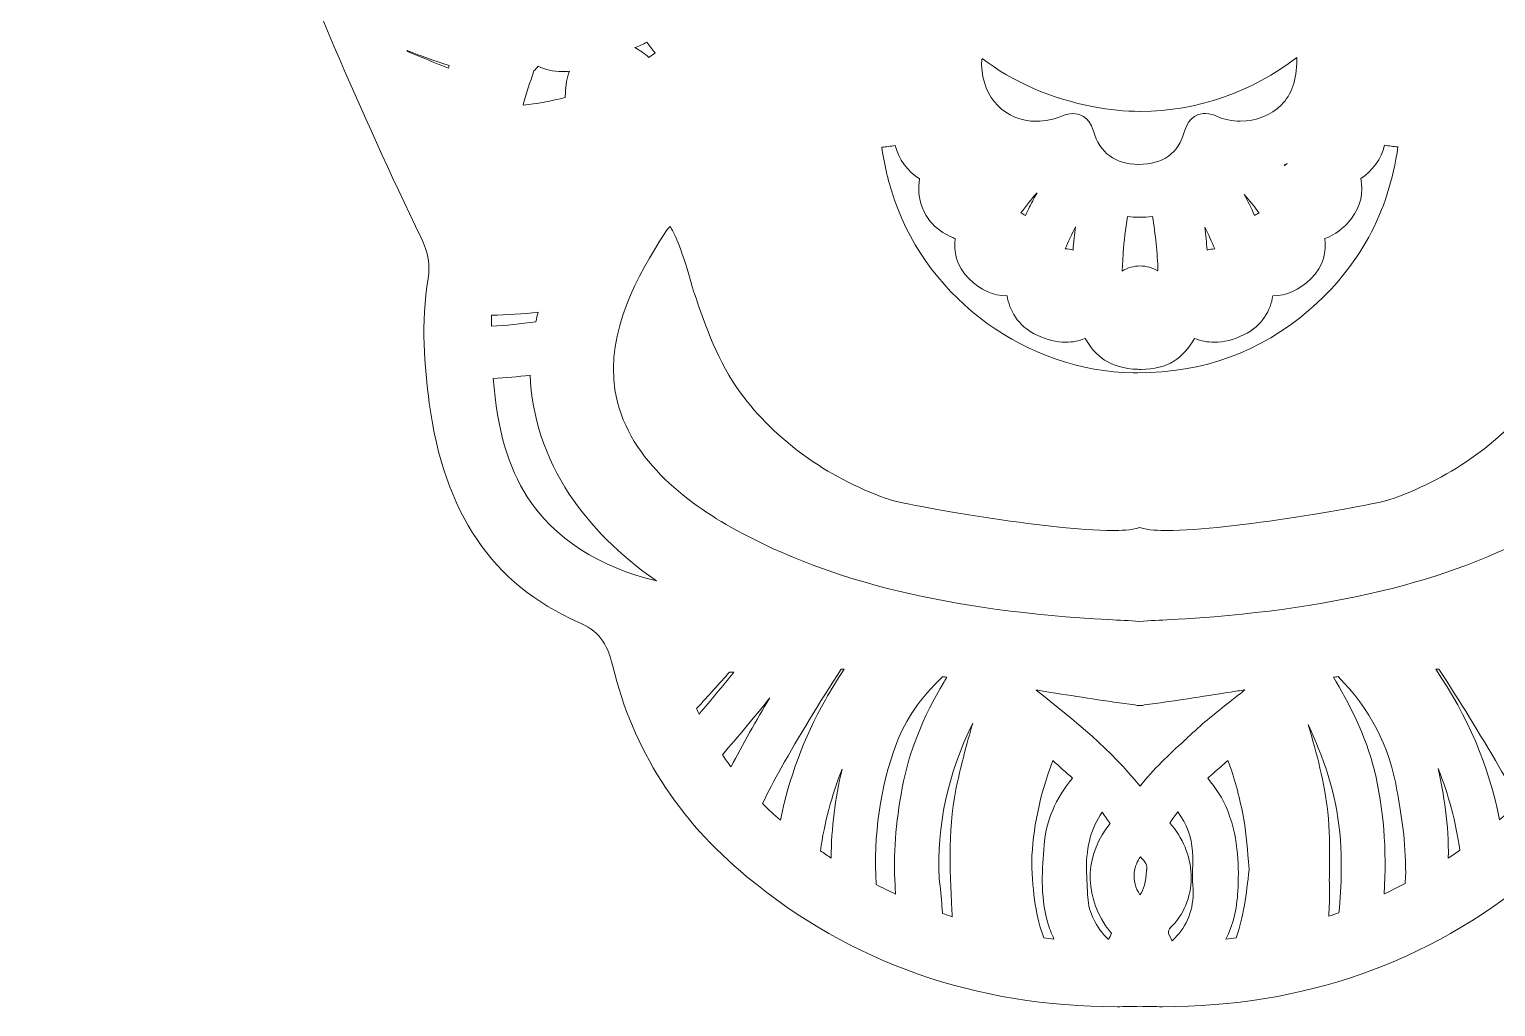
# Model space of a CAD drawing. Extents: x 269 to 1731, y -1926 to -73.
# Drawn here: x 636 to 1116.7, y -1926.1 to -1605.6 of the extents above; entities that cross this region are included whole.
import ezdxf

# ---------------------------------------------------------------- set-up
doc = ezdxf.new("R2010")
doc.units = 0
doc.header["$MEASUREMENT"] = 0
doc.layers.add('Layer 1', color=7, linetype='Continuous')

# ---------------------------------------------------------------- blocks, each defined once
blk = doc.blocks.new('block 2')
at = {"layer": 'Layer 1', "lineweight": 0}
for points, knots in [([(1727.83, -958.95), (1726.68, -954.34), (1724.8, -950), (1722.31, -945.93), (1722.29, -945.91), (1722.29, -945.89), (1722.27, -945.87), (1716.12, -937.89), (1708.18, -931.56), (1700.07, -925.88), (1667.18, -902.79), (1631.82, -888.44), (1589, -872.06), (1578.01, -867.86), (1566.75, -863.94), (1555.87, -860.14), (1555.87, -860.14), (1552.88, -859.1), (1552.88, -859.1), (1553.83, -858.46), (1554.76, -857.83), (1555.69, -857.18), (1588.32, -834.97), (1614.84, -810.79), (1637.02, -783.19), (1672.78, -738.74), (1693.97, -687.22), (1700.03, -630.03), (1707.51, -559.44), (1696.82, -487.29), (1665.36, -396.07), (1626.36, -282.98), (1570.22, -179.61), (1515.38, -84.76), (1515.38, -84.76), (1515.25, -84.5), (1515.25, -84.5), (1514.71, -83.61), (1514.12, -82.59), (1513.29, -81.58), (1513.11, -81.36), (1512.77, -80.67), (1512.54, -80.21), (1509.71, -74.47), (1505.77, -72.61), (1500.84, -74.73), (1494.21, -77.56), (1496.01, -84.45), (1496.59, -86.7), (1496.72, -87.2), (1496.86, -87.67), (1496.92, -88.11), (1499.63, -105.08), (1502.4, -122.06), (1505.15, -139.04), (1510.66, -172.86), (1516.33, -207.85), (1521.54, -242.3), (1530.4, -301.03), (1540.46, -367.6), (1541.49, -434.18), (1542, -468.91), (1541.21, -505.97), (1531.89, -541.69), (1517.09, -598.39), (1481.76, -633.77), (1423.88, -649.82), (1395.88, -657.59), (1365.21, -661.08), (1327.32, -660.76), (1323.6, -660.72), (1321.56, -660.09), (1319.84, -658.42), (1287.13, -626.78), (1245.2, -617.5), (1212.33, -612.95), (1150.71, -604.42), (1089.56, -610.2), (1032.67, -617.72), (1023.63, -618.91), (1014.52, -620.43), (1005.72, -621.89), (1003.82, -622.21), (1001.92, -622.51), (1000, -622.84), (998.08, -622.51), (996.18, -622.21), (994.28, -621.89), (985.48, -620.43), (976.37, -618.91), (967.33, -617.72), (910.44, -610.2), (849.29, -604.42), (787.67, -612.95), (754.8, -617.5), (712.87, -626.78), (680.16, -658.42), (678.44, -660.09), (676.4, -660.72), (672.68, -660.76), (634.79, -661.08), (604.12, -657.59), (576.12, -649.82), (518.24, -633.77), (482.91, -598.39), (468.11, -541.69), (458.79, -505.97), (458, -468.91), (458.51, -434.18), (459.54, -367.6), (469.6, -301.03), (478.46, -242.3), (483.67, -207.85), (489.34, -172.86), (494.85, -139.04), (497.6, -122.06), (500.37, -105.08), (503.08, -88.11), (503.14, -87.67), (503.28, -87.2), (503.41, -86.7), (503.99, -84.45), (505.79, -77.56), (499.16, -74.73), (494.23, -72.61), (490.29, -74.47), (487.46, -80.21), (487.23, -80.67), (486.89, -81.36), (486.71, -81.58), (485.88, -82.59), (485.29, -83.61), (484.75, -84.5), (484.75, -84.5), (484.62, -84.76), (484.62, -84.76), (429.78, -179.61), (373.64, -282.98), (334.64, -396.07), (303.18, -487.29), (292.49, -559.44), (299.97, -630.03), (306.03, -687.22), (327.22, -738.74), (362.98, -783.19), (385.16, -810.79), (411.68, -834.97), (444.31, -857.18), (445.24, -857.83), (446.17, -858.46), (447.12, -859.1), (447.12, -859.1), (444.13, -860.14), (444.13, -860.14), (433.25, -863.94), (421.99, -867.86), (411, -872.06), (368.18, -888.44), (332.82, -902.79), (299.93, -925.88), (291.82, -931.56), (283.88, -937.89), (277.73, -945.87), (277.71, -945.89), (277.71, -945.91), (277.69, -945.93), (275.2, -950), (273.32, -954.34), (272.17, -958.95), (268.8, -972.58), (272.25, -985.36), (278.09, -996.21), (279.65, -998.01), (281.37, -999.71), (283.25, -1001.27), (287.46, -1004.78), (291.72, -1008.73), (295.89, -1013.01), (318.51, -1036.18), (341.09, -1055.06), (364.68, -1070.45), (395.85, -1087.51), (429.8, -1099.64), (462.73, -1104.96), (474.64, -1106.88), (487.84, -1108.17), (501.79, -1108.17), (517.58, -1108.17), (534.3, -1106.51), (551.18, -1102.19), (572.26, -1096.85), (593.55, -1087.39), (613.5, -1071.92), (613.89, -1071.68), (614.27, -1071.42), (614.66, -1071.17), (615.16, -1070.83), (615.77, -1070.49), (616.4, -1070.14), (618.62, -1068.91), (621.23, -1067.47), (622.82, -1065.19), (622.74, -1067.45), (622.68, -1069.7), (622.64, -1071.94), (621.79, -1122.2), (623.55, -1166.98), (628, -1208.79), (635.42, -1278.33), (648.92, -1348.04), (669.24, -1421.91), (692.41, -1506.07), (724.43, -1590.9), (764.42, -1674.04), (766.72, -1678.82), (767.45, -1683.04), (766.74, -1687.33), (764.26, -1702.11), (765.53, -1716.28), (767.11, -1728.2), (771.88, -1764.21), (787.85, -1787.68), (815.89, -1799.99), (822.48, -1802.9), (825.35, -1806.54), (827.25, -1814.47), (833.78, -1841.58), (848.56, -1864.81), (871.2, -1883.49), (905.47, -1911.81), (946.27, -1926.12), (992.6, -1926.12), (995.03, -1926.12), (997.53, -1926.06), (1000, -1925.98), (1002.47, -1926.06), (1004.97, -1926.12), (1007.4, -1926.12), (1053.73, -1926.12), (1094.53, -1911.81), (1128.8, -1883.49), (1151.44, -1864.81), (1166.22, -1841.58), (1172.75, -1814.47), (1174.65, -1806.54), (1177.52, -1802.9), (1184.11, -1799.99), (1212.15, -1787.68), (1228.12, -1764.21), (1232.89, -1728.2), (1234.47, -1716.28), (1235.74, -1702.11), (1233.26, -1687.33), (1232.55, -1683.04), (1233.28, -1678.82), (1235.58, -1674.04), (1275.57, -1590.9), (1307.59, -1506.07), (1330.76, -1421.91), (1351.08, -1348.04), (1364.58, -1278.33), (1372, -1208.79), (1376.45, -1166.98), (1378.21, -1122.2), (1377.36, -1071.94), (1377.32, -1069.7), (1377.26, -1067.45), (1377.18, -1065.19), (1378.77, -1067.47), (1381.38, -1068.91), (1383.6, -1070.14), (1384.23, -1070.49), (1384.84, -1070.83), (1385.34, -1071.17), (1385.73, -1071.42), (1386.11, -1071.68), (1386.5, -1071.92), (1406.45, -1087.39), (1427.74, -1096.85), (1448.82, -1102.19), (1465.7, -1106.51), (1482.42, -1108.17), (1498.21, -1108.17), (1512.16, -1108.17), (1525.36, -1106.88), (1537.27, -1104.96), (1570.2, -1099.64), (1604.15, -1087.51), (1635.32, -1070.45), (1658.91, -1055.06), (1681.49, -1036.18), (1704.11, -1013.01), (1708.28, -1008.73), (1712.54, -1004.78), (1716.75, -1001.27), (1718.63, -999.71), (1720.35, -998.01), (1721.91, -996.21), (1727.75, -985.36), (1731.2, -972.58), (1727.83, -958.95)], [0, 0, 0, 0, 1, 1, 1, 2, 2, 2, 3, 3, 3, 4, 4, 4, 5, 5, 5, 6, 6, 6, 7, 7, 7, 8, 8, 8, 9, 9, 9, 10, 10, 10, 11, 11, 11, 12, 12, 12, 13, 13, 13, 14, 14, 14, 15, 15, 15, 16, 16, 16, 17, 17, 17, 18, 18, 18, 19, 19, 19, 20, 20, 20, 21, 21, 21, 22, 22, 22, 23, 23, 23, 24, 24, 24, 25, 25, 25, 26, 26, 26, 27, 27, 27, 28, 28, 28, 29, 29, 29, 30, 30, 30, 31, 31, 31, 32, 32, 32, 33, 33, 33, 34, 34, 34, 35, 35, 35, 36, 36, 36, 37, 37, 37, 38, 38, 38, 39, 39, 39, 40, 40, 40, 41, 41, 41, 42, 42, 42, 43, 43, 43, 44, 44, 44, 45, 45, 45, 46, 46, 46, 47, 47, 47, 48, 48, 48, 49, 49, 49, 50, 50, 50, 51, 51, 51, 52, 52, 52, 53, 53, 53, 54, 54, 54, 55, 55, 55, 56, 56, 56, 57, 57, 57, 58, 58, 58, 59, 59, 59, 60, 60, 60, 61, 61, 61, 62, 62, 62, 63, 63, 63, 64, 64, 64, 65, 65, 65, 66, 66, 66, 67, 67, 67, 68, 68, 68, 69, 69, 69, 70, 70, 70, 71, 71, 71, 72, 72, 72, 73, 73, 73, 74, 74, 74, 75, 75, 75, 76, 76, 76, 77, 77, 77, 78, 78, 78, 79, 79, 79, 80, 80, 80, 81, 81, 81, 82, 82, 82, 83, 83, 83, 84, 84, 84, 85, 85, 85, 86, 86, 86, 87, 87, 87, 88, 88, 88, 89, 89, 89, 90, 90, 90, 91, 91, 91, 92, 92, 92, 93, 93, 93, 94, 94, 94, 95, 95, 95, 96, 96, 96, 97, 97, 97, 98, 98, 98, 99, 99, 99, 100, 100, 100, 100]), ([(838.41, -1609.82), (839.26, -1610.99), (840.15, -1612.18), (841.1, -1613.36), (840.45, -1613.88), (839.79, -1614.37), (839.12, -1614.85), (837.56, -1613.52), (836, -1612.45), (834.43, -1611.62), (835.82, -1611.19), (837.14, -1610.57), (838.41, -1609.82)], [0, 0, 0, 0, 1, 1, 1, 2, 2, 2, 3, 3, 3, 4, 4, 4, 4]), ([(773.4, -1618.41), (770.42, -1617.22), (767.43, -1616.02), (764.48, -1614.77), (764.48, -1614.77), (764.22, -1614.67), (764.22, -1614.67), (762.78, -1614.08), (761.35, -1613.48), (759.91, -1612.89), (759.87, -1612.77), (759.81, -1612.65), (759.77, -1612.55), (764.18, -1614.33), (768.77, -1615.98), (773.66, -1617.52), (773.58, -1617.82), (773.5, -1618.11), (773.4, -1618.41)], [0, 0, 0, 0, 1, 1, 1, 2, 2, 2, 3, 3, 3, 4, 4, 4, 5, 5, 5, 6, 6, 6, 6]), ([(978.02, -1633.27), (976.93, -1633.27), (975.86, -1633.53), (974.69, -1634.02), (971.84, -1635.21), (968.97, -1635.8), (966.14, -1635.8), (955.93, -1635.8), (948.53, -1628.21), (948.14, -1617.32), (948.12, -1616.99), (948.17, -1616.37), (948.23, -1615.82), (948.25, -1615.62), (948.29, -1615.4), (948.31, -1615.18), (958.56, -1623), (970.79, -1628.32), (984.94, -1631.07), (989.97, -1632.04), (995.11, -1632.54), (1000.26, -1632.54), (1019.02, -1632.54), (1036.98, -1626.03), (1051.45, -1614.93), (1051.47, -1615.15), (1051.51, -1615.36), (1051.51, -1615.58), (1051.37, -1622.43), (1049.81, -1627.02), (1046.44, -1630.42), (1043.1, -1633.79), (1038.05, -1635.8), (1032.95, -1635.8), (1030.22, -1635.8), (1027.55, -1635.23), (1025.21, -1634.14), (1024.38, -1633.75), (1023.09, -1633.23), (1021.53, -1633.23), (1019.59, -1633.23), (1016.15, -1633.98), (1014.68, -1639.07), (1012.64, -1646.29), (1007.6, -1649.93), (999.64, -1649.93), (992.01, -1649.93), (986.88, -1646.17), (984.82, -1639.03), (983.38, -1634.02), (979.93, -1633.27), (978.02, -1633.27)], [0, 0, 0, 0, 1, 1, 1, 2, 2, 2, 3, 3, 3, 4, 4, 4, 5, 5, 5, 6, 6, 6, 7, 7, 7, 8, 8, 8, 9, 9, 9, 10, 10, 10, 11, 11, 11, 12, 12, 12, 13, 13, 13, 14, 14, 14, 15, 15, 15, 16, 16, 16, 17, 17, 17, 17]), ([(801.41, -1619.28), (801.9, -1618.79), (802.37, -1618.27), (802.83, -1617.72), (805.15, -1618.89), (807.76, -1619.52), (810.55, -1619.52), (811.38, -1619.52), (812.21, -1619.46), (813.02, -1619.36), (812.27, -1621.4), (811.79, -1623.85), (811.7, -1626.82), (811.7, -1627.2), (811.68, -1627.57), (811.68, -1627.95), (807.12, -1629.18), (802.49, -1630.03), (797.82, -1630.5), (798.93, -1626.74), (800.12, -1622.98), (801.41, -1619.28)], [0, 0, 0, 0, 1, 1, 1, 2, 2, 2, 3, 3, 3, 4, 4, 4, 5, 5, 5, 6, 6, 6, 7, 7, 7, 7]), ([(915.44, -1644.31), (916.85, -1644.19), (918.31, -1644), (919.86, -1643.74), (920.97, -1648.23), (923.89, -1652.25), (927.83, -1654.66), (927.22, -1657.89), (927.52, -1661.19), (928.74, -1664.22), (930.52, -1668.61), (934.07, -1672.08), (938.72, -1673.96), (938.95, -1674.06), (939.21, -1674.15), (939.45, -1674.23), (938.97, -1678.37), (939.69, -1683.22), (944.06, -1687.45), (947.84, -1691.11), (952.01, -1692.99), (956.51, -1693.05), (957.3, -1697.62), (959.73, -1702.83), (966.4, -1705.97), (969.63, -1707.48), (972.75, -1708.25), (975.72, -1708.25), (977.98, -1708.25), (980.11, -1707.83), (982.13, -1707), (985.28, -1712.62), (990.2, -1716.88), (999.35, -1717.13), (999.68, -1717.15), (1000.02, -1717.15), (1000.34, -1717.15), (1009.3, -1717.15), (1014.29, -1713.39), (1017.97, -1706.98), (1020.03, -1707.83), (1022.18, -1708.25), (1024.44, -1708.25), (1027.53, -1708.25), (1030.75, -1707.44), (1034.02, -1705.83), (1040.47, -1702.73), (1042.84, -1697.58), (1043.61, -1693.05), (1048.09, -1693.01), (1052.26, -1691.15), (1056.04, -1687.51), (1060.47, -1683.26), (1061.19, -1678.37), (1060.71, -1674.21), (1063.98, -1673.1), (1066.86, -1670.95), (1069.38, -1667.7), (1072.41, -1663.73), (1073.43, -1659.15), (1072.42, -1654.54), (1076.34, -1652.11), (1079.15, -1648.19), (1080.24, -1643.64), (1081.71, -1643.88), (1083.17, -1644.06), (1084.63, -1644.19), (1081.67, -1665.66), (1071.83, -1683.69), (1055.35, -1697.86), (1039.56, -1711.42), (1020.72, -1718.28), (999.39, -1718.28), (998.89, -1718.28), (998.4, -1718.28), (997.88, -1718.26), (963.19, -1717.75), (931.02, -1694.46), (919.62, -1661.63), (917.7, -1656.09), (916.3, -1650.27), (915.44, -1644.31)], [0, 0, 0, 0, 1, 1, 1, 2, 2, 2, 3, 3, 3, 4, 4, 4, 5, 5, 5, 6, 6, 6, 7, 7, 7, 8, 8, 8, 9, 9, 9, 10, 10, 10, 11, 11, 11, 12, 12, 12, 13, 13, 13, 14, 14, 14, 15, 15, 15, 16, 16, 16, 17, 17, 17, 18, 18, 18, 19, 19, 19, 20, 20, 20, 21, 21, 21, 22, 22, 22, 23, 23, 23, 24, 24, 24, 25, 25, 25, 26, 26, 26, 27, 27, 27, 27]), ([(1048.3, -1649.66), (1048.05, -1649.87), (1047.81, -1650.07), (1047.57, -1650.31), (1047.51, -1650.23), (1047.45, -1650.15), (1047.39, -1650.07), (1047.69, -1649.93), (1047.99, -1649.79), (1048.3, -1649.66)], [0, 0, 0, 0, 1, 1, 1, 2, 2, 2, 3, 3, 3, 3]), ([(966.34, -1659.23), (965.51, -1660.76), (964.68, -1662.3), (963.89, -1663.86), (963.39, -1664.81), (962.94, -1665.74), (962.5, -1666.67), (962.05, -1666.36), (961.55, -1666.08), (961.04, -1665.86), (962.68, -1663.57), (964.48, -1661.35), (966.34, -1659.23)], [0, 0, 0, 0, 1, 1, 1, 2, 2, 2, 3, 3, 3, 4, 4, 4, 4]), ([(1039.1, -1665.88), (1038.59, -1666.1), (1038.11, -1666.36), (1037.64, -1666.65), (1036.53, -1664.26), (1035.36, -1661.94), (1034.21, -1659.79), (1035.94, -1661.79), (1037.58, -1663.8), (1039.1, -1665.88)], [0, 0, 0, 0, 1, 1, 1, 2, 2, 2, 3, 3, 3, 3]), ([(1000.14, -1683.24), (998.04, -1683.24), (996.02, -1683.83), (994.26, -1684.9), (994.32, -1683.26), (994.42, -1681.59), (994.52, -1679.91), (994.52, -1679.91), (994.58, -1678.94), (994.58, -1678.94), (994.82, -1675.04), (995.39, -1671.17), (996, -1667.07), (997.23, -1667.21), (998.48, -1667.29), (999.72, -1667.29), (1001.19, -1667.29), (1002.69, -1667.19), (1004.21, -1666.97), (1005.13, -1672.99), (1005.8, -1678.72), (1005.96, -1684.88), (1004.25, -1683.85), (1002.28, -1683.26), (1000.14, -1683.24)], [0, 0, 0, 0, 1, 1, 1, 2, 2, 2, 3, 3, 3, 4, 4, 4, 5, 5, 5, 6, 6, 6, 7, 7, 7, 8, 8, 8, 8]), ([(1000, -1799.77), (996.62, -1799.55), (993.25, -1799.37), (989.91, -1799.2), (937.96, -1796.39), (899.04, -1787.01), (867.44, -1769.71), (851.31, -1760.89), (831.38, -1745.77), (827.94, -1723.88), (824.97, -1704.92), (835.74, -1685.67), (844.09, -1672.81), (844.92, -1671.52), (845.53, -1670.73), (845.97, -1670.28), (847.37, -1672.12), (849.53, -1676.81), (852.74, -1688.05), (853.19, -1689.69), (853.57, -1691.01), (853.86, -1691.86), (853.86, -1691.86), (853.92, -1692.06), (853.92, -1692.06), (857.76, -1703.24), (861.74, -1714.8), (869.16, -1724.89), (880.38, -1740.19), (897.34, -1752.48), (916.89, -1759.48), (923.84, -1761.95), (970.56, -1769.95), (991.06, -1769.95), (993.61, -1769.95), (997.05, -1769.95), (1000, -1769.04), (1002.95, -1769.95), (1006.39, -1769.95), (1008.94, -1769.95), (1029.44, -1769.95), (1076.18, -1761.95), (1083.11, -1759.48), (1102.66, -1752.48), (1119.62, -1740.19), (1130.84, -1724.89), (1138.26, -1714.8), (1142.24, -1703.22), (1146.14, -1691.86), (1146.43, -1691.01), (1146.81, -1689.69), (1147.26, -1688.05), (1150.47, -1676.83), (1152.63, -1672.12), (1154.03, -1670.28), (1154.47, -1670.73), (1155.08, -1671.52), (1155.91, -1672.83), (1164.26, -1685.65), (1175.03, -1704.9), (1172.06, -1723.88), (1168.62, -1745.77), (1148.69, -1760.89), (1132.56, -1769.71), (1100.96, -1787.01), (1062.04, -1796.39), (1010.11, -1799.2), (1006.75, -1799.37), (1003.38, -1799.55), (1000, -1799.77)], [0, 0, 0, 0, 1, 1, 1, 2, 2, 2, 3, 3, 3, 4, 4, 4, 5, 5, 5, 6, 6, 6, 7, 7, 7, 8, 8, 8, 9, 9, 9, 10, 10, 10, 11, 11, 11, 12, 12, 12, 13, 13, 13, 14, 14, 14, 15, 15, 15, 16, 16, 16, 17, 17, 17, 18, 18, 18, 19, 19, 19, 20, 20, 20, 21, 21, 21, 22, 22, 22, 23, 23, 23, 23]), ([(975.58, -1677.64), (976.59, -1675.2), (977.7, -1672.83), (978.91, -1670.39), (978.57, -1672.89), (978.31, -1675.44), (978.13, -1678.03), (977.32, -1677.81), (976.47, -1677.66), (975.58, -1677.64)], [0, 0, 0, 0, 1, 1, 1, 2, 2, 2, 3, 3, 3, 3]), ([(1022.06, -1678.01), (1021.89, -1675.56), (1021.63, -1673.07), (1021.29, -1670.47), (1022.5, -1672.85), (1023.59, -1675.24), (1024.58, -1677.66), (1023.71, -1677.68), (1022.88, -1677.81), (1022.06, -1678.01)], [0, 0, 0, 0, 1, 1, 1, 2, 2, 2, 3, 3, 3, 3]), ([(787.49, -1699.38), (792.64, -1699.32), (797.76, -1699.01), (802.79, -1698.41), (802.51, -1699.44), (802.26, -1700.49), (802, -1701.54), (797.13, -1702.23), (792.28, -1702.73), (787.47, -1703.01), (787.47, -1701.78), (787.47, -1700.57), (787.49, -1699.38)], [0, 0, 0, 0, 1, 1, 1, 2, 2, 2, 3, 3, 3, 4, 4, 4, 4]), ([(800.18, -1719.09), (800.65, -1732.49), (805.13, -1746.14), (812.98, -1758.02), (819.99, -1768.62), (829.43, -1778.06), (841.56, -1786.47), (822.99, -1782.14), (807.9, -1772.5), (799.21, -1758.97), (792.92, -1749.17), (789.41, -1737.04), (788.09, -1720.12), (792.08, -1719.92), (796.12, -1719.57), (800.18, -1719.09)], [0, 0, 0, 0, 1, 1, 1, 2, 2, 2, 3, 3, 3, 4, 4, 4, 5, 5, 5, 5]), ([(865.52, -1816.45), (865.99, -1816.45), (866.47, -1816.45), (866.94, -1816.43), (863.22, -1821.08), (859.4, -1825.67), (855.53, -1830.16), (855.25, -1829.57), (854.97, -1829), (854.7, -1828.38), (858.71, -1824.03), (862.23, -1820.13), (865.52, -1816.45)], [0, 0, 0, 0, 1, 1, 1, 2, 2, 2, 3, 3, 3, 4, 4, 4, 4]), ([(876.38, -1859.55), (878.12, -1855.59), (880.26, -1851.71), (882.48, -1847.78), (888.3, -1837.41), (894.75, -1826.8), (902.17, -1815.44), (902.48, -1815.44), (902.8, -1815.46), (903.12, -1815.46), (900.88, -1818.77), (898.84, -1822.09), (896.94, -1825.47), (889.92, -1837.98), (884.97, -1851.22), (882.18, -1864.97), (880.18, -1863.23), (878.26, -1861.43), (876.38, -1859.55)], [0, 0, 0, 0, 1, 1, 1, 2, 2, 2, 3, 3, 3, 4, 4, 4, 5, 5, 5, 6, 6, 6, 6]), ([(1117.96, -1864.83), (1114.46, -1847.18), (1107.55, -1830.88), (1097.02, -1815.46), (1097.38, -1815.44), (1097.73, -1815.44), (1098.09, -1815.44), (1104.82, -1825.83), (1111.43, -1836.58), (1117.76, -1847.38), (1120.06, -1851.28), (1122.01, -1855.37), (1123.6, -1859.59), (1121.8, -1861.37), (1119.92, -1863.13), (1117.96, -1864.83)], [0, 0, 0, 0, 1, 1, 1, 2, 2, 2, 3, 3, 3, 4, 4, 4, 5, 5, 5, 5]), ([(920.27, -1839.78), (923.18, -1832), (928.13, -1824.84), (935.35, -1817.94), (935.81, -1817.97), (936.28, -1818.03), (936.76, -1818.09), (936.46, -1818.59), (936.14, -1819.1), (935.87, -1819.58), (928.84, -1831.25), (924.37, -1842.65), (922.13, -1854.39), (919.94, -1866), (919.17, -1876.45), (919.78, -1886.32), (919.84, -1887.31), (919.9, -1888.28), (919.96, -1889.21), (917.82, -1888.22), (915.7, -1887.15), (913.62, -1886.07), (912.63, -1869.86), (914.87, -1854.29), (920.27, -1839.78)], [0, 0, 0, 0, 1, 1, 1, 2, 2, 2, 3, 3, 3, 4, 4, 4, 5, 5, 5, 6, 6, 6, 7, 7, 7, 8, 8, 8, 8]), ([(1076.9, -1848.63), (1074.01, -1836.81), (1068.41, -1826.29), (1063.46, -1818.07), (1063.98, -1818.01), (1064.51, -1817.94), (1065.02, -1817.88), (1075.51, -1828.5), (1081.82, -1840.71), (1084.3, -1855.16), (1084.3, -1855.16), (1084.56, -1856.6), (1084.56, -1856.6), (1085.84, -1863.88), (1087.15, -1871.42), (1087.17, -1882.44), (1087.11, -1883.53), (1087.03, -1884.62), (1086.95, -1885.75), (1084.67, -1886.96), (1082.4, -1888.08), (1080.12, -1889.17), (1081.01, -1874.41), (1079.94, -1861.07), (1076.9, -1848.63)], [0, 0, 0, 0, 1, 1, 1, 2, 2, 2, 3, 3, 3, 4, 4, 4, 5, 5, 5, 6, 6, 6, 7, 7, 7, 8, 8, 8, 8]), ([(878.7, -1824.88), (874.15, -1832.46), (869.93, -1839.98), (866.01, -1847.52), (865.02, -1846.19), (864.09, -1844.87), (863.18, -1843.5), (868.33, -1837.6), (873.47, -1831.43), (878.7, -1824.88)], [0, 0, 0, 0, 1, 1, 1, 2, 2, 2, 3, 3, 3, 3]), ([(1014.56, -1838.91), (1009.6, -1843.5), (1004.49, -1848.19), (1000.08, -1853.85), (990.6, -1841.98), (978.98, -1832.5), (966, -1822.35), (965.98, -1822.33), (965.94, -1822.31), (965.92, -1822.29), (967.57, -1822.55), (969.19, -1822.8), (970.79, -1823.06), (979.86, -1824.49), (989.24, -1825.95), (998.4, -1827.18), (998.87, -1827.3), (999.37, -1827.35), (999.88, -1827.35), (999.88, -1827.35), (1000.12, -1827.35), (1000.12, -1827.35), (1000.61, -1827.35), (1001.11, -1827.3), (1001.56, -1827.18), (1010.94, -1825.93), (1020.5, -1824.43), (1029.76, -1822.98), (1031.31, -1822.72), (1032.89, -1822.49), (1034.45, -1822.25), (1033.07, -1823.36), (1031.66, -1824.47), (1030.22, -1825.59), (1025.98, -1828.94), (1021.57, -1832.4), (1017.45, -1836.24), (1016.5, -1837.13), (1015.53, -1838.02), (1014.56, -1838.91)], [0, 0, 0, 0, 1, 1, 1, 2, 2, 2, 3, 3, 3, 4, 4, 4, 5, 5, 5, 6, 6, 6, 7, 7, 7, 8, 8, 8, 9, 9, 9, 10, 10, 10, 11, 11, 11, 12, 12, 12, 13, 13, 13, 13]), ([(940.28, -1852.23), (937.05, -1866.46), (937.73, -1880.7), (938.4, -1894.46), (938.4, -1894.46), (938.5, -1896.4), (938.5, -1896.63), (937.45, -1896.28), (936.4, -1895.92), (935.37, -1895.56), (935.31, -1894.83), (935.23, -1894.1), (935.17, -1893.37), (934.92, -1890.34), (934.64, -1887.21), (934.26, -1884.13), (933.39, -1866.83), (936.99, -1850.09), (945.25, -1833.15), (943.19, -1840.34), (941.6, -1846.41), (940.28, -1852.23)], [0, 0, 0, 0, 1, 1, 1, 2, 2, 2, 3, 3, 3, 4, 4, 4, 5, 5, 5, 6, 6, 6, 7, 7, 7, 7]), ([(1065.3, -1895.31), (1064.17, -1895.72), (1063.07, -1896.1), (1061.94, -1896.47), (1062.15, -1893.61), (1062.23, -1890.66), (1062.17, -1887.69), (1062.12, -1885), (1062.15, -1882.23), (1062.17, -1879.54), (1062.23, -1873.94), (1062.31, -1868.14), (1061.62, -1862.28), (1060.49, -1852.54), (1058.12, -1843.32), (1055.21, -1833.59), (1056.73, -1836.81), (1058.08, -1840.2), (1059.44, -1843.64), (1064.05, -1855.45), (1066.27, -1868.06), (1066.05, -1881.12), (1065.99, -1886.28), (1065.74, -1890.97), (1065.3, -1895.31)], [0, 0, 0, 0, 1, 1, 1, 2, 2, 2, 3, 3, 3, 4, 4, 4, 5, 5, 5, 6, 6, 6, 7, 7, 7, 8, 8, 8, 8]), ([(971.5, -1845.42), (973.64, -1847.34), (975.8, -1849.26), (977.96, -1851.16), (972.42, -1857.81), (969.27, -1865.19), (968.62, -1873.2), (968, -1880.84), (967.31, -1889.49), (969.76, -1898.32), (970.3, -1900.25), (971.01, -1902.13), (971.88, -1903.94), (970.75, -1903.82), (969.63, -1903.68), (968.52, -1903.52), (966.06, -1896.95), (964.86, -1889.25), (964.58, -1878.59), (964.88, -1867.98), (967.19, -1856.82), (971.5, -1845.42)], [0, 0, 0, 0, 1, 1, 1, 2, 2, 2, 3, 3, 3, 4, 4, 4, 5, 5, 5, 6, 6, 6, 7, 7, 7, 7]), ([(1031.64, -1903.5), (1030.49, -1903.66), (1029.37, -1903.8), (1028.22, -1903.94), (1030.57, -1899.46), (1031.82, -1894.4), (1032.16, -1888.14), (1032.53, -1880.98), (1032.53, -1871.54), (1028.95, -1862.2), (1027.29, -1857.79), (1024.79, -1854.23), (1022.26, -1851.24), (1023.69, -1849.99), (1025.05, -1848.77), (1026.42, -1847.54), (1027.21, -1846.83), (1028.02, -1846.09), (1028.83, -1845.38), (1031.17, -1851.04), (1032.55, -1857.08), (1033.76, -1862.83), (1034.81, -1867.86), (1035.2, -1873.05), (1035.62, -1878.53), (1035.62, -1878.53), (1035.84, -1881.16), (1035.84, -1881.16), (1034.97, -1889.31), (1034, -1896.73), (1031.64, -1903.5)], [0, 0, 0, 0, 1, 1, 1, 2, 2, 2, 3, 3, 3, 4, 4, 4, 5, 5, 5, 6, 6, 6, 7, 7, 7, 8, 8, 8, 9, 9, 9, 10, 10, 10, 10]), ([(902.42, -1848.25), (900.13, -1857.81), (898.92, -1867.54), (898.82, -1877.38), (897.64, -1876.61), (896.47, -1875.82), (895.3, -1875), (896.63, -1865.8), (898.98, -1856.9), (902.42, -1848.25)], [0, 0, 0, 0, 1, 1, 1, 2, 2, 2, 3, 3, 3, 3]), ([(1097.79, -1848.03), (1101.26, -1856.74), (1103.63, -1865.64), (1104.96, -1874.85), (1103.69, -1875.72), (1102.42, -1876.59), (1101.14, -1877.42), (1101.41, -1866.44), (1099.63, -1856.23), (1097.79, -1848.03)], [0, 0, 0, 0, 1, 1, 1, 2, 2, 2, 3, 3, 3, 3]), ([(989.75, -1904.11), (985.5, -1899.88), (983.32, -1895.41), (982.96, -1890.22), (982.82, -1888.16), (982.74, -1886.09), (982.65, -1884.03), (982.61, -1883), (982.57, -1881.97), (982.51, -1880.94), (982.51, -1873.38), (984.17, -1867.37), (987.67, -1862.36), (988.54, -1863.61), (989.41, -1864.85), (990.32, -1866.1), (982.27, -1875.56), (981.52, -1888.58), (988.68, -1899.42), (988.9, -1899.74), (989.12, -1900.04), (989.45, -1900.41), (989.83, -1901.03), (990.28, -1901.54), (990.72, -1901.98), (990.42, -1902.73), (990.11, -1903.46), (989.75, -1904.11)], [0, 0, 0, 0, 1, 1, 1, 2, 2, 2, 3, 3, 3, 4, 4, 4, 5, 5, 5, 6, 6, 6, 7, 7, 7, 8, 8, 8, 9, 9, 9, 9]), ([(1010.55, -1904.47), (1008.98, -1901.38), (1009, -1901.34), (1010.8, -1899.44), (1014.94, -1894.99), (1017.08, -1889.07), (1016.84, -1882.8), (1016.6, -1876.65), (1014.09, -1870.63), (1009.83, -1865.9), (1010.76, -1864.56), (1011.62, -1863.35), (1012.45, -1862.2), (1015.38, -1866.22), (1016.98, -1870.49), (1017.29, -1875.18), (1017.39, -1876.88), (1017.37, -1878.69), (1017.33, -1880.78), (1017.31, -1881.91), (1017.29, -1883.1), (1017.29, -1884.36), (1017.29, -1884.58), (1017.31, -1884.8), (1017.33, -1885.02), (1018.09, -1892.02), (1016.6, -1897.66), (1012.78, -1902.19), (1011.95, -1903.18), (1011.26, -1903.97), (1010.61, -1904.57), (1010.59, -1904.55), (1010.57, -1904.51), (1010.55, -1904.47)], [0, 0, 0, 0, 1, 1, 1, 2, 2, 2, 3, 3, 3, 4, 4, 4, 5, 5, 5, 6, 6, 6, 7, 7, 7, 8, 8, 8, 9, 9, 9, 10, 10, 10, 11, 11, 11, 11]), ([(998.2, -1882.07), (998.42, -1880.19), (999.13, -1878.47), (1000.26, -1877), (1001.96, -1878.78), (1002.43, -1879.75), (1002.28, -1881.2), (1002.26, -1881.3), (1002.26, -1881.38), (1002.26, -1881.48), (1002.02, -1885.33), (1001.37, -1887.71), (1000.06, -1889.41), (998.56, -1887.25), (997.9, -1884.68), (998.2, -1882.07)], [0, 0, 0, 0, 1, 1, 1, 2, 2, 2, 3, 3, 3, 4, 4, 4, 5, 5, 5, 5])]:
    blk.add_open_spline(points, degree=3, knots=knots, dxfattribs=at)

msp = doc.modelspace()

# ---------------------------------------------------------------- block references
at = {"layer": 'Layer 1'}
msp.add_blockref('block 2', (0, 0), dxfattribs=at)

doc.saveas('drawing.dxf')
